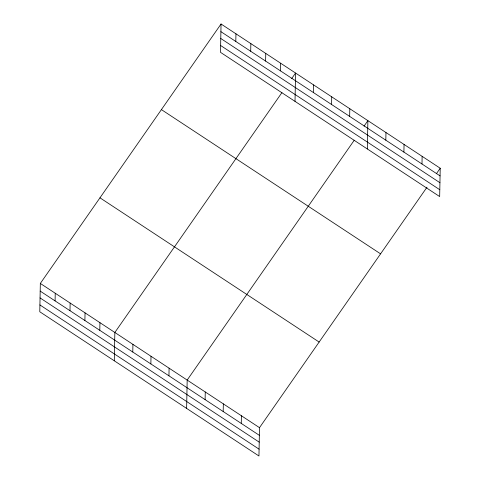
<?xml version="1.0" encoding="UTF-8"?>
<svg xmlns="http://www.w3.org/2000/svg" width="480" height="480" viewBox="0 0 480 480"><rect width="100%" height="100%" fill="white"/><g stroke="black" fill="none" stroke-linecap="round" stroke-linejoin="round"><path stroke-width="0.72" d="M221.046 24L220.5 52.332L439.668 196.566L440.214 168.234L221.046 24L40.332 283.434L39.786 311.766L258.954 456L259.5 427.668L427.008 187.194M55.086 300.894L55.236 293.244M69.99 310.704L70.14 303.048M84.894 320.514L85.044 312.858M99.798 330.318L99.948 322.668M114.306 360.804L114.846 332.472L281.928 92.61M132.786 352.026L132.93 344.37M150.864 363.93L151.014 356.274M168.948 375.828L169.092 368.172M186.63 408.402L187.176 380.07L354.258 140.208M205.11 399.624L205.254 391.968M223.188 411.528L223.338 403.872M235.8 41.466L235.95 33.81M241.272 423.426L241.416 415.77M250.704 51.27L250.848 43.614M265.608 61.08L265.752 53.424M280.512 70.89L280.656 63.234M295.02 101.37L295.56 73.038L291.726 78.546M313.494 92.598L313.644 84.942M331.578 104.496L331.722 96.84M349.656 116.394L349.806 108.738M367.344 148.968L367.884 120.636L364.056 126.144M385.824 140.19L385.968 132.54M403.902 152.094L404.052 144.438M421.986 163.992L422.13 156.336M436.38 173.742L440.214 168.234M220.896 31.656L440.064 175.89M220.764 38.478L439.932 182.712M220.632 45.51L439.8 189.744M161.412 109.614L380.58 253.848M99.966 197.82L319.134 342.054M40.332 283.434L259.5 427.668M40.182 291.09L259.35 435.324M40.056 297.912L259.224 442.146M39.918 304.944L259.086 449.178"/></g></svg>
